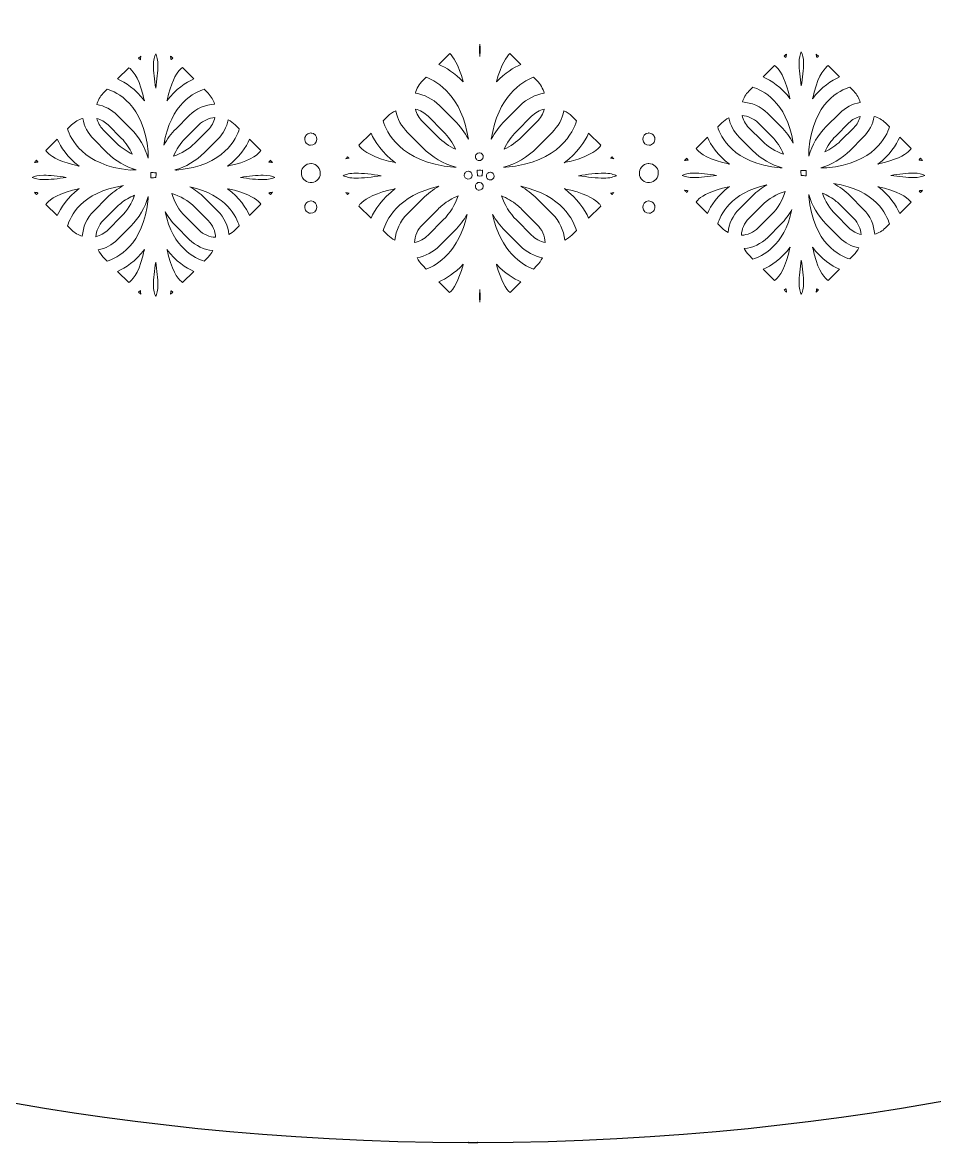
# Model space of a CAD drawing. Header units: millimetres. Extents: x 24 to 984, y -529 to -8.
# Drawn here: x 199.1 to 280.1, y -490.5 to -391.1 of the extents above; entities that cross this region are included whole.
import ezdxf

# ---------------------------------------------------------------- set-up
doc = ezdxf.new("R2010")
doc.units = ezdxf.units.MM
doc.header["$MEASUREMENT"] = 0
doc.layers.add('基本型', color=7, linetype='Continuous', lineweight=0)
doc.layers.add('腰帶', color=7, linetype='Continuous', lineweight=0)

# ---------------------------------------------------------------- blocks, each defined once
blk = doc.blocks.new('Block_1')
at = {"layer": '基本型', "color": 211, "lineweight": 30, "true_color": 0xfc41ff}
for points in [[(239.121, -489.739)], [(239.121, -489.74)]]:
    blk.add_lwpolyline(points, dxfattribs=at)
blk.add_open_spline([(106.33, -254.454), (106.33, -254.454), (114.217, -339.318), (114.217, -339.318), (114.217, -339.318), (153.339, -345.52), (153.339, -345.52), (153.339, -345.52), (146.367, -429.8), (131.679, -462.766), (131.679, -462.766), (171.075, -490.281), (238.708, -490.505), (238.708, -490.505), (238.705, -490.51), (238.705, -490.51), (238.845, -490.51), (238.982, -490.508), (239.121, -490.508), (239.26, -490.508), (239.397, -490.51), (239.536, -490.51), (239.536, -490.51), (239.533, -490.505), (239.533, -490.505), (307.166, -490.281), (346.563, -462.766), (346.563, -462.766), (331.875, -429.8), (324.55, -345.52), (324.55, -345.52), (324.55, -345.52), (364.025, -339.318), (364.025, -339.318), (364.025, -339.318), (369.794, -254.454), (369.794, -254.454)], degree=3, knots=[0, 0, 0, 0, 1, 1, 1, 2, 2, 2, 3, 3, 3, 4, 4, 4, 5, 5, 5, 6, 6, 6, 7, 7, 7, 8, 8, 8, 9, 9, 9, 10, 10, 10, 11, 11, 11, 12, 12, 12, 12], dxfattribs=at)
blk = doc.blocks.new('Block_0')
at = {"layer": '基本型', "color": 211, "lineweight": 30, "true_color": 0xfc41ff}
blk.add_lwpolyline([(239.373, -418.96)], dxfattribs=at)
at = {"layer": '基本型', "color": 211, "lineweight": 20, "true_color": 0xfc41ff}
for points in [[(239.451, -402.738), (239.514, -402.682), (239.595, -402.652), (239.679, -402.652), (239.687, -402.652), (239.694, -402.652), (239.702, -402.653), (239.893, -402.665), (240.038, -402.83), (240.026, -403.022), (240.013, -403.212), (239.853, -403.357), (239.657, -403.345), (239.564, -403.339), (239.48, -403.298), (239.419, -403.228), (239.357, -403.158), (239.327, -403.069), (239.333, -402.976), (239.339, -402.884), (239.381, -402.799), (239.451, -402.738)], [(238.462, -404.375), (238.525, -404.319), (238.606, -404.289), (238.69, -404.289), (238.698, -404.289), (238.705, -404.289), (238.713, -404.289), (238.904, -404.302), (239.049, -404.467), (239.037, -404.658), (239.024, -404.849), (238.864, -404.993), (238.668, -404.982), (238.575, -404.976), (238.491, -404.934), (238.43, -404.865), (238.369, -404.795), (238.338, -404.706), (238.344, -404.613), (238.35, -404.521), (238.392, -404.436), (238.462, -404.375)], [(240.422, -404.451), (240.485, -404.395), (240.566, -404.365), (240.65, -404.365), (240.658, -404.365), (240.665, -404.365), (240.673, -404.366), (240.864, -404.378), (241.009, -404.544), (240.997, -404.735), (240.984, -404.926), (240.824, -405.07), (240.628, -405.059), (240.535, -405.052), (240.451, -405.011), (240.39, -404.941), (240.329, -404.871), (240.298, -404.782), (240.304, -404.69), (240.31, -404.597), (240.352, -404.513), (240.422, -404.451)], [(239.451, -405.364), (239.514, -405.308), (239.595, -405.277), (239.679, -405.277), (239.687, -405.277), (239.694, -405.278), (239.702, -405.278), (239.893, -405.291), (240.038, -405.456), (240.026, -405.647), (240.013, -405.838), (239.853, -405.982), (239.657, -405.971), (239.564, -405.965), (239.48, -405.923), (239.419, -405.853), (239.357, -405.784), (239.327, -405.695), (239.333, -405.602), (239.339, -405.509), (239.381, -405.425), (239.451, -405.364)]]:
    blk.add_open_spline(points, degree=3, knots=[0, 0, 0, 0, 1, 1, 1, 2, 2, 2, 3, 3, 3, 4, 4, 4, 5, 5, 5, 6, 6, 6, 7, 7, 7, 7], dxfattribs=at)
at = {"layer": '基本型'}
blk.add_blockref('Block_1', (0, 0), dxfattribs=at)

msp = doc.modelspace()

# ---------------------------------------------------------------- linework, layer by layer
at = {"layer": '腰帶', "color": 84, "lineweight": 20, "true_color": 0x2caa00}
for points, knots in [([(239.756, -393.456), (239.756, -393.643), (239.745, -393.871), (239.726, -394.117), (239.707, -393.871), (239.696, -393.643), (239.696, -393.456), (239.696, -393.293), (239.708, -393.147), (239.726, -393.01), (239.743, -393.147), (239.756, -393.293), (239.756, -393.456)], [0, 0, 0, 0, 1, 1, 1, 2, 2, 2, 3, 3, 3, 4, 4, 4, 4]), ([(268.265, -393.68), (268.361, -393.875), (268.464, -394.238), (268.464, -394.72), (268.464, -395.217), (268.38, -396.022), (268.265, -396.721), (268.151, -396.022), (268.067, -395.217), (268.067, -394.72), (268.067, -394.238), (268.17, -393.875), (268.265, -393.68)], [0, 0, 0, 0, 1, 1, 1, 2, 2, 2, 3, 3, 3, 4, 4, 4, 4]), ([(209.635, -394.076), (209.616, -394.176), (209.599, -394.279), (209.587, -394.387), (209.579, -394.38), (209.573, -394.372), (209.566, -394.365), (209.518, -394.32), (209.472, -394.285), (209.426, -394.247), (209.494, -394.187), (209.562, -394.127), (209.635, -394.076)], [0, 0, 0, 0, 1, 1, 1, 2, 2, 2, 3, 3, 3, 4, 4, 4, 4]), ([(210.95, -396.904), (210.836, -396.204), (210.751, -395.4), (210.751, -394.902), (210.751, -394.42), (210.855, -394.057), (210.95, -393.862), (211.046, -394.057), (211.149, -394.42), (211.149, -394.902), (211.149, -395.4), (211.064, -396.204), (210.95, -396.904)], [0, 0, 0, 0, 1, 1, 1, 2, 2, 2, 3, 3, 3, 4, 4, 4, 4]), ([(212.474, -394.248), (212.428, -394.285), (212.382, -394.321), (212.335, -394.365), (212.327, -394.372), (212.321, -394.38), (212.314, -394.387), (212.302, -394.279), (212.285, -394.176), (212.265, -394.076), (212.338, -394.127), (212.407, -394.187), (212.474, -394.248)], [0, 0, 0, 0, 1, 1, 1, 2, 2, 2, 3, 3, 3, 4, 4, 4, 4]), ([(238.241, -396.332), (238.243, -396.343), (238.247, -396.353), (238.249, -396.364), (237.503, -395.567), (236.712, -395.085), (236.089, -394.806), (236.089, -394.806), (237.054, -393.842), (237.054, -393.842), (237.348, -394.124), (237.835, -394.796), (238.241, -396.332)], [0, 0, 0, 0, 1, 1, 1, 2, 2, 2, 3, 3, 3, 4, 4, 4, 4]), ([(243.362, -394.806), (242.739, -395.085), (241.949, -395.567), (241.203, -396.364), (241.205, -396.353), (241.208, -396.343), (241.21, -396.332), (241.616, -394.796), (242.103, -394.124), (242.398, -393.842), (242.398, -393.842), (243.362, -394.806), (243.362, -394.806)], [0, 0, 0, 0, 1, 1, 1, 2, 2, 2, 3, 3, 3, 4, 4, 4, 4]), ([(266.951, -393.893), (266.931, -393.994), (266.914, -394.097), (266.902, -394.205), (266.895, -394.198), (266.888, -394.189), (266.881, -394.183), (266.834, -394.138), (266.788, -394.103), (266.741, -394.065), (266.809, -394.004), (266.877, -393.945), (266.951, -393.893)], [0, 0, 0, 0, 1, 1, 1, 2, 2, 2, 3, 3, 3, 4, 4, 4, 4]), ([(269.79, -394.065), (269.743, -394.102), (269.697, -394.138), (269.65, -394.183), (269.643, -394.189), (269.636, -394.198), (269.629, -394.205), (269.617, -394.097), (269.6, -393.994), (269.58, -393.893), (269.654, -393.945), (269.722, -394.004), (269.79, -394.065)], [0, 0, 0, 0, 1, 1, 1, 2, 2, 2, 3, 3, 3, 4, 4, 4, 4]), ([(208.559, -395.097), (208.833, -395.276), (209.376, -395.823), (209.807, -397.443), (209.846, -397.638), (209.892, -397.829), (209.944, -398.01), (209.947, -398.024), (209.95, -398.036), (209.953, -398.05), (209.169, -396.985), (208.248, -396.405), (207.56, -396.097), (207.56, -396.097), (208.559, -395.097), (208.559, -395.097)], [0, 0, 0, 0, 1, 1, 1, 2, 2, 2, 3, 3, 3, 4, 4, 4, 5, 5, 5, 5]), ([(211.961, -397.995), (212.011, -397.82), (212.054, -397.635), (212.092, -397.447), (212.456, -396.072), (212.892, -395.479), (213.152, -395.234), (213.218, -395.172), (213.281, -395.127), (213.335, -395.091), (213.335, -395.091), (214.341, -396.097), (214.341, -396.097), (213.653, -396.405), (212.733, -396.984), (211.95, -398.048), (211.953, -398.03), (211.957, -398.012), (211.961, -397.995)], [0, 0, 0, 0, 1, 1, 1, 2, 2, 2, 3, 3, 3, 4, 4, 4, 5, 5, 5, 6, 6, 6, 6]), ([(265.881, -394.908), (265.935, -394.944), (265.998, -394.99), (266.063, -395.052), (266.323, -395.296), (266.76, -395.89), (267.123, -397.265), (267.161, -397.453), (267.205, -397.637), (267.255, -397.813), (267.258, -397.83), (267.262, -397.848), (267.266, -397.865), (266.482, -396.801), (265.562, -396.222), (264.875, -395.914), (264.875, -395.914), (265.881, -394.908), (265.881, -394.908)], [0, 0, 0, 0, 1, 1, 1, 2, 2, 2, 3, 3, 3, 4, 4, 4, 5, 5, 5, 6, 6, 6, 6]), ([(269.272, -397.827), (269.324, -397.646), (269.369, -397.455), (269.408, -397.26), (269.84, -395.641), (270.383, -395.093), (270.656, -394.915), (270.656, -394.915), (271.656, -395.914), (271.656, -395.914), (270.968, -396.223), (270.047, -396.802), (269.263, -397.868), (269.266, -397.854), (269.269, -397.841), (269.272, -397.827)], [0, 0, 0, 0, 1, 1, 1, 2, 2, 2, 3, 3, 3, 4, 4, 4, 5, 5, 5, 5]), ([(237.49, -399.794), (237.49, -399.794), (236.157, -398.461), (236.157, -398.461), (235.551, -397.855), (234.795, -397.493), (234.007, -397.366), (234.123, -396.956), (234.33, -396.565), (234.653, -396.243), (234.653, -396.243), (234.954, -395.941), (234.954, -395.941), (236.002, -396.343), (238.125, -397.617), (238.706, -401.436), (238.388, -400.838), (237.981, -400.285), (237.49, -399.794)], [0, 0, 0, 0, 1, 1, 1, 2, 2, 2, 3, 3, 3, 4, 4, 4, 5, 5, 5, 6, 6, 6, 6]), ([(244.497, -395.941), (244.497, -395.941), (244.799, -396.243), (244.799, -396.243), (245.121, -396.565), (245.329, -396.956), (245.445, -397.366), (244.657, -397.493), (243.9, -397.855), (243.294, -398.461), (243.294, -398.461), (241.962, -399.794), (241.962, -399.794), (241.47, -400.285), (241.063, -400.838), (240.746, -401.436), (241.326, -397.617), (243.45, -396.343), (244.497, -395.941)], [0, 0, 0, 0, 1, 1, 1, 2, 2, 2, 3, 3, 3, 4, 4, 4, 5, 5, 5, 6, 6, 6, 6]), ([(210.283, -403.123), (210.001, -402.144), (209.479, -401.248), (208.742, -400.511), (208.742, -400.511), (207.562, -399.331), (207.562, -399.331), (207.04, -398.809), (206.391, -398.49), (205.714, -398.369), (205.816, -398.003), (206.001, -397.656), (206.288, -397.368), (206.288, -397.368), (206.646, -397.011), (206.646, -397.011), (207.471, -397.251), (209.892, -398.316), (210.295, -402.565), (210.29, -402.749), (210.286, -402.934), (210.283, -403.123)], [0, 0, 0, 0, 1, 1, 1, 2, 2, 2, 3, 3, 3, 4, 4, 4, 5, 5, 5, 6, 6, 6, 7, 7, 7, 7]), ([(215.256, -397.012), (215.256, -397.012), (215.612, -397.368), (215.612, -397.368), (215.887, -397.644), (216.067, -397.975), (216.173, -398.324), (215.358, -398.376), (214.558, -398.71), (213.936, -399.331), (213.936, -399.331), (212.757, -400.511), (212.757, -400.511), (212.322, -400.946), (211.962, -401.435), (211.681, -401.965), (212.247, -398.239), (214.477, -397.246), (215.256, -397.012)], [0, 0, 0, 0, 1, 1, 1, 2, 2, 2, 3, 3, 3, 4, 4, 4, 5, 5, 5, 6, 6, 6, 6]), ([(266.459, -400.328), (266.459, -400.328), (265.279, -399.149), (265.279, -399.149), (264.658, -398.527), (263.858, -398.194), (263.043, -398.141), (263.148, -397.792), (263.328, -397.461), (263.603, -397.186), (263.603, -397.186), (263.96, -396.83), (263.96, -396.83), (264.739, -397.064), (266.968, -398.056), (267.535, -401.782), (267.254, -401.253), (266.893, -400.763), (266.459, -400.328)], [0, 0, 0, 0, 1, 1, 1, 2, 2, 2, 3, 3, 3, 4, 4, 4, 5, 5, 5, 6, 6, 6, 6]), ([(272.57, -396.828), (272.57, -396.828), (272.927, -397.186), (272.927, -397.186), (273.215, -397.473), (273.399, -397.821), (273.501, -398.187), (272.824, -398.307), (272.176, -398.627), (271.653, -399.149), (271.653, -399.149), (270.474, -400.328), (270.474, -400.328), (269.737, -401.066), (269.215, -401.962), (268.932, -402.941), (268.93, -402.752), (268.926, -402.566), (268.921, -402.383), (269.323, -398.133), (271.744, -397.068), (272.57, -396.828)], [0, 0, 0, 0, 1, 1, 1, 2, 2, 2, 3, 3, 3, 4, 4, 4, 5, 5, 5, 6, 6, 6, 7, 7, 7, 7]), ([(203.482, -400.175), (203.769, -399.888), (204.117, -399.703), (204.483, -399.601), (204.603, -400.278), (204.923, -400.927), (205.445, -401.449), (205.445, -401.449), (206.624, -402.628), (206.624, -402.628), (207.374, -403.378), (208.272, -403.892), (209.225, -404.17), (209.042, -404.173), (208.862, -404.177), (208.684, -404.181), (204.457, -403.778), (203.372, -401.351), (203.125, -400.531), (203.125, -400.531), (203.482, -400.175), (203.482, -400.175)], [0, 0, 0, 0, 1, 1, 1, 2, 2, 2, 3, 3, 3, 4, 4, 4, 5, 5, 5, 6, 6, 6, 7, 7, 7, 7]), ([(205.713, -399.599), (206.081, -399.701), (206.43, -399.886), (206.719, -400.175), (206.719, -400.175), (207.898, -401.354), (207.898, -401.354), (208.311, -401.768), (208.637, -402.246), (208.876, -402.763), (208.366, -402.527), (207.887, -402.204), (207.468, -401.785), (207.468, -401.785), (206.288, -400.605), (206.288, -400.605), (206, -400.317), (205.815, -399.967), (205.713, -399.599)], [0, 0, 0, 0, 1, 1, 1, 2, 2, 2, 3, 3, 3, 4, 4, 4, 5, 5, 5, 6, 6, 6, 6]), ([(215.612, -400.605), (215.612, -400.605), (214.432, -401.785), (214.432, -401.785), (213.88, -402.337), (213.226, -402.726), (212.531, -402.96), (212.774, -402.366), (213.134, -401.82), (213.6, -401.354), (213.6, -401.354), (214.78, -400.175), (214.78, -400.175), (215.178, -399.777), (215.688, -399.567), (216.21, -399.524), (216.115, -399.92), (215.92, -400.297), (215.612, -400.605)], [0, 0, 0, 0, 1, 1, 1, 2, 2, 2, 3, 3, 3, 4, 4, 4, 5, 5, 5, 6, 6, 6, 6]), ([(237.613, -403.936), (237.61, -403.936), (237.608, -403.936), (237.606, -403.936), (237.54, -403.937), (237.473, -403.938), (237.408, -403.94), (232.616, -403.482), (231.414, -400.75), (231.143, -399.818), (231.143, -399.818), (231.547, -399.414), (231.547, -399.414), (231.758, -399.203), (232.001, -399.046), (232.257, -398.923), (232.413, -399.631), (232.762, -400.304), (233.311, -400.853), (233.311, -400.853), (234.644, -402.186), (234.644, -402.186), (235.499, -403.041), (236.525, -403.623), (237.613, -403.936)], [0, 0, 0, 0, 1, 1, 1, 2, 2, 2, 3, 3, 3, 4, 4, 4, 5, 5, 5, 6, 6, 6, 7, 7, 7, 8, 8, 8, 8]), ([(235.139, -399.414), (235.139, -399.414), (236.472, -400.747), (236.472, -400.747), (236.939, -401.214), (237.306, -401.754), (237.577, -402.338), (237.001, -402.072), (236.459, -401.707), (235.985, -401.233), (235.985, -401.233), (234.653, -399.9), (234.653, -399.9), (234.327, -399.574), (234.118, -399.179), (234.003, -398.764), (234.418, -398.879), (234.813, -399.088), (235.139, -399.414)], [0, 0, 0, 0, 1, 1, 1, 2, 2, 2, 3, 3, 3, 4, 4, 4, 5, 5, 5, 6, 6, 6, 6]), ([(242.044, -403.94), (241.979, -403.938), (241.912, -403.937), (241.846, -403.936), (241.844, -403.936), (241.841, -403.936), (241.839, -403.936), (242.927, -403.623), (243.952, -403.041), (244.808, -402.186), (244.808, -402.186), (246.141, -400.853), (246.141, -400.853), (246.69, -400.304), (247.039, -399.631), (247.195, -398.923), (247.45, -399.046), (247.693, -399.203), (247.905, -399.414), (247.905, -399.414), (248.309, -399.818), (248.309, -399.818), (248.038, -400.75), (246.836, -403.482), (242.044, -403.94)], [0, 0, 0, 0, 1, 1, 1, 2, 2, 2, 3, 3, 3, 4, 4, 4, 5, 5, 5, 6, 6, 6, 7, 7, 7, 8, 8, 8, 8]), ([(244.799, -399.9), (244.799, -399.9), (243.466, -401.233), (243.466, -401.233), (242.992, -401.707), (242.451, -402.072), (241.875, -402.338), (242.145, -401.754), (242.513, -401.214), (242.98, -400.747), (242.98, -400.747), (244.313, -399.414), (244.313, -399.414), (244.638, -399.088), (245.033, -398.879), (245.449, -398.764), (245.334, -399.179), (245.125, -399.574), (244.799, -399.9)], [0, 0, 0, 0, 1, 1, 1, 2, 2, 2, 3, 3, 3, 4, 4, 4, 5, 5, 5, 6, 6, 6, 6]), ([(261.199, -399.992), (261.386, -399.805), (261.601, -399.667), (261.827, -399.558), (261.965, -400.184), (262.274, -400.78), (262.76, -401.266), (262.76, -401.266), (263.94, -402.446), (263.94, -402.446), (264.697, -403.203), (265.605, -403.717), (266.567, -403.994), (266.509, -403.995), (266.453, -403.997), (266.396, -403.999), (262.146, -403.596), (261.081, -401.176), (260.841, -400.35), (260.841, -400.35), (261.199, -399.992), (261.199, -399.992)], [0, 0, 0, 0, 1, 1, 1, 2, 2, 2, 3, 3, 3, 4, 4, 4, 5, 5, 5, 6, 6, 6, 7, 7, 7, 7]), ([(263.006, -399.341), (263.527, -399.384), (264.038, -399.594), (264.436, -399.992), (264.436, -399.992), (265.615, -401.172), (265.615, -401.172), (266.081, -401.638), (266.441, -402.183), (266.685, -402.778), (265.99, -402.543), (265.336, -402.155), (264.783, -401.602), (264.783, -401.602), (263.603, -400.423), (263.603, -400.423), (263.295, -400.114), (263.101, -399.737), (263.006, -399.341)], [0, 0, 0, 0, 1, 1, 1, 2, 2, 2, 3, 3, 3, 4, 4, 4, 5, 5, 5, 6, 6, 6, 6]), ([(274.733, -399.418), (275.099, -399.521), (275.446, -399.705), (275.734, -399.992), (275.734, -399.992), (276.09, -400.348), (276.09, -400.348), (275.844, -401.168), (274.759, -403.595), (270.531, -403.999), (270.353, -403.994), (270.174, -403.99), (269.991, -403.988), (270.943, -403.709), (271.841, -403.196), (272.591, -402.446), (272.591, -402.446), (273.771, -401.266), (273.771, -401.266), (274.293, -400.744), (274.612, -400.096), (274.733, -399.418)], [0, 0, 0, 0, 1, 1, 1, 2, 2, 2, 3, 3, 3, 4, 4, 4, 5, 5, 5, 6, 6, 6, 7, 7, 7, 7]), ([(272.927, -400.423), (272.927, -400.423), (271.748, -401.602), (271.748, -401.602), (271.328, -402.022), (270.849, -402.344), (270.34, -402.58), (270.579, -402.063), (270.904, -401.585), (271.318, -401.172), (271.318, -401.172), (272.497, -399.992), (272.497, -399.992), (272.785, -399.704), (273.135, -399.519), (273.503, -399.417), (273.401, -399.785), (273.216, -400.134), (272.927, -400.423)], [0, 0, 0, 0, 1, 1, 1, 2, 2, 2, 3, 3, 3, 4, 4, 4, 5, 5, 5, 6, 6, 6, 6]), ([(217.388, -399.74), (217.615, -399.849), (217.83, -399.988), (218.017, -400.175), (218.017, -400.175), (218.374, -400.533), (218.374, -400.533), (218.134, -401.358), (217.069, -403.779), (212.82, -404.181), (212.762, -404.18), (212.706, -404.178), (212.648, -404.177), (213.611, -403.9), (214.519, -403.385), (215.276, -402.628), (215.276, -402.628), (216.456, -401.449), (216.456, -401.449), (216.942, -400.963), (217.251, -400.367), (217.388, -399.74)], [0, 0, 0, 0, 1, 1, 1, 2, 2, 2, 3, 3, 3, 4, 4, 4, 5, 5, 5, 6, 6, 6, 7, 7, 7, 7]), ([(202.21, -401.446), (202.518, -402.134), (203.097, -403.054), (204.161, -403.837), (204.143, -403.834), (204.126, -403.83), (204.108, -403.826), (203.933, -403.776), (203.749, -403.733), (203.56, -403.695), (202.185, -403.332), (201.592, -402.895), (201.347, -402.635), (201.286, -402.569), (201.24, -402.506), (201.204, -402.452), (201.204, -402.452), (202.21, -401.446), (202.21, -401.446)], [0, 0, 0, 0, 1, 1, 1, 2, 2, 2, 3, 3, 3, 4, 4, 4, 5, 5, 5, 6, 6, 6, 6]), ([(219.288, -401.446), (219.288, -401.446), (220.288, -402.446), (220.288, -402.446), (220.11, -402.719), (219.562, -403.263), (217.942, -403.694), (217.747, -403.733), (217.556, -403.778), (217.375, -403.83), (217.361, -403.833), (217.349, -403.836), (217.335, -403.839), (218.4, -403.055), (218.98, -402.134), (219.288, -401.446)], [0, 0, 0, 0, 1, 1, 1, 2, 2, 2, 3, 3, 3, 4, 4, 4, 5, 5, 5, 5]), ([(224.365, -401.029), (224.465, -400.941), (224.59, -400.893), (224.722, -400.893), (224.734, -400.893), (224.746, -400.894), (224.758, -400.895), (225.057, -400.914), (225.284, -401.173), (225.265, -401.472), (225.245, -401.77), (224.994, -401.996), (224.688, -401.978), (224.543, -401.969), (224.411, -401.904), (224.315, -401.794), (224.22, -401.685), (224.172, -401.546), (224.181, -401.401), (224.191, -401.256), (224.256, -401.124), (224.365, -401.029)], [0, 0, 0, 0, 1, 1, 1, 2, 2, 2, 3, 3, 3, 4, 4, 4, 5, 5, 5, 6, 6, 6, 7, 7, 7, 7]), ([(231.631, -403.39), (229.801, -402.903), (229.182, -402.289), (228.98, -401.98), (228.98, -401.98), (230.066, -400.895), (230.066, -400.895), (230.416, -401.661), (231.061, -402.668), (232.225, -403.533), (232.034, -403.48), (231.835, -403.431), (231.631, -403.39)], [0, 0, 0, 0, 1, 1, 1, 2, 2, 2, 3, 3, 3, 4, 4, 4, 4]), ([(250.471, -401.98), (250.269, -402.289), (249.651, -402.903), (247.821, -403.39), (247.616, -403.431), (247.418, -403.48), (247.226, -403.533), (248.391, -402.668), (249.035, -401.661), (249.386, -400.895), (249.386, -400.895), (250.471, -401.98), (250.471, -401.98)], [0, 0, 0, 0, 1, 1, 1, 2, 2, 2, 3, 3, 3, 4, 4, 4, 4]), ([(254.693, -400.895), (254.705, -400.894), (254.717, -400.893), (254.73, -400.893), (254.861, -400.893), (254.987, -400.941), (255.086, -401.029), (255.196, -401.124), (255.261, -401.256), (255.27, -401.401), (255.279, -401.546), (255.232, -401.685), (255.136, -401.794), (255.041, -401.904), (254.909, -401.969), (254.764, -401.978), (254.457, -401.996), (254.206, -401.77), (254.187, -401.472), (254.167, -401.173), (254.394, -400.914), (254.693, -400.895)], [0, 0, 0, 0, 1, 1, 1, 2, 2, 2, 3, 3, 3, 4, 4, 4, 5, 5, 5, 6, 6, 6, 7, 7, 7, 7]), ([(259.927, -401.264), (260.235, -401.952), (260.815, -402.873), (261.881, -403.657), (261.867, -403.654), (261.854, -403.651), (261.84, -403.648), (261.659, -403.596), (261.468, -403.551), (261.273, -403.512), (259.653, -403.08), (259.106, -402.536), (258.927, -402.263), (258.927, -402.263), (259.927, -401.264), (259.927, -401.264)], [0, 0, 0, 0, 1, 1, 1, 2, 2, 2, 3, 3, 3, 4, 4, 4, 5, 5, 5, 5]), ([(277.006, -401.264), (277.006, -401.264), (278.012, -402.27), (278.012, -402.27), (277.976, -402.324), (277.93, -402.387), (277.868, -402.452), (277.624, -402.712), (277.03, -403.149), (275.655, -403.513), (275.467, -403.55), (275.283, -403.594), (275.107, -403.644), (275.09, -403.647), (275.072, -403.651), (275.054, -403.655), (276.118, -402.871), (276.697, -401.951), (277.006, -401.264)], [0, 0, 0, 0, 1, 1, 1, 2, 2, 2, 3, 3, 3, 4, 4, 4, 5, 5, 5, 6, 6, 6, 6]), ([(239.451, -402.738), (239.514, -402.682), (239.595, -402.652), (239.679, -402.652), (239.687, -402.652), (239.694, -402.652), (239.702, -402.653), (239.893, -402.665), (240.038, -402.83), (240.026, -403.022), (240.013, -403.212), (239.853, -403.357), (239.657, -403.345), (239.564, -403.339), (239.48, -403.298), (239.419, -403.228), (239.357, -403.158), (239.327, -403.069), (239.333, -402.976), (239.339, -402.884), (239.381, -402.799), (239.451, -402.738)], [0, 0, 0, 0, 1, 1, 1, 2, 2, 2, 3, 3, 3, 4, 4, 4, 5, 5, 5, 6, 6, 6, 7, 7, 7, 7]), ([(200.361, -403.313), (200.398, -403.359), (200.434, -403.405), (200.478, -403.452), (200.485, -403.46), (200.494, -403.466), (200.501, -403.473), (200.393, -403.485), (200.29, -403.502), (200.19, -403.522), (200.241, -403.449), (200.3, -403.38), (200.361, -403.313)], [0, 0, 0, 0, 1, 1, 1, 2, 2, 2, 3, 3, 3, 4, 4, 4, 4]), ([(221.02, -403.452), (221.065, -403.405), (221.1, -403.359), (221.138, -403.313), (221.198, -403.38), (221.257, -403.449), (221.308, -403.522), (221.208, -403.502), (221.105, -403.485), (220.998, -403.473), (221.005, -403.466), (221.013, -403.46), (221.02, -403.452)], [0, 0, 0, 0, 1, 1, 1, 2, 2, 2, 3, 3, 3, 4, 4, 4, 4]), ([(225.28, -405.089), (225.111, -405.238), (224.892, -405.313), (224.668, -405.297), (224.204, -405.267), (223.85, -404.864), (223.88, -404.399), (223.909, -403.953), (224.282, -403.61), (224.723, -403.61), (224.741, -403.61), (224.76, -403.61), (224.778, -403.611), (225.003, -403.626), (225.209, -403.727), (225.358, -403.897), (225.507, -404.066), (225.581, -404.284), (225.566, -404.509), (225.551, -404.734), (225.45, -404.94), (225.28, -405.089)], [0, 0, 0, 0, 1, 1, 1, 2, 2, 2, 3, 3, 3, 4, 4, 4, 5, 5, 5, 6, 6, 6, 7, 7, 7, 7]), ([(228.088, -403.117), (228.096, -403.125), (228.105, -403.133), (228.113, -403.141), (228.018, -403.152), (227.927, -403.168), (227.837, -403.184), (227.883, -403.12), (227.935, -403.059), (227.988, -402.999), (228.02, -403.038), (228.05, -403.077), (228.088, -403.117)], [0, 0, 0, 0, 1, 1, 1, 2, 2, 2, 3, 3, 3, 4, 4, 4, 4]), ([(251.614, -403.184), (251.524, -403.168), (251.434, -403.152), (251.338, -403.141), (251.346, -403.133), (251.356, -403.125), (251.363, -403.117), (251.401, -403.077), (251.432, -403.038), (251.463, -402.999), (251.516, -403.059), (251.568, -403.12), (251.614, -403.184)], [0, 0, 0, 0, 1, 1, 1, 2, 2, 2, 3, 3, 3, 4, 4, 4, 4]), ([(254.783, -405.297), (254.56, -405.313), (254.341, -405.238), (254.171, -405.089), (254.002, -404.94), (253.9, -404.734), (253.886, -404.509), (253.871, -404.284), (253.945, -404.066), (254.094, -403.897), (254.242, -403.727), (254.448, -403.626), (254.673, -403.611), (254.692, -403.61), (254.71, -403.61), (254.729, -403.61), (255.17, -403.61), (255.542, -403.953), (255.571, -404.399), (255.601, -404.864), (255.248, -405.267), (254.783, -405.297)], [0, 0, 0, 0, 1, 1, 1, 2, 2, 2, 3, 3, 3, 4, 4, 4, 5, 5, 5, 6, 6, 6, 7, 7, 7, 7]), ([(258.078, -403.13), (258.115, -403.177), (258.151, -403.222), (258.195, -403.27), (258.202, -403.277), (258.211, -403.284), (258.218, -403.291), (258.11, -403.303), (258.007, -403.32), (257.907, -403.339), (257.958, -403.267), (258.017, -403.198), (258.078, -403.13)], [0, 0, 0, 0, 1, 1, 1, 2, 2, 2, 3, 3, 3, 4, 4, 4, 4]), ([(278.737, -403.27), (278.782, -403.222), (278.817, -403.177), (278.855, -403.13), (278.915, -403.198), (278.974, -403.267), (279.025, -403.339), (278.925, -403.32), (278.823, -403.303), (278.715, -403.291), (278.722, -403.284), (278.73, -403.277), (278.737, -403.27)], [0, 0, 0, 0, 1, 1, 1, 2, 2, 2, 3, 3, 3, 4, 4, 4, 4]), ([(199.976, -404.837), (200.171, -404.741), (200.534, -404.638), (201.015, -404.638), (201.513, -404.638), (202.318, -404.723), (203.017, -404.837), (202.318, -404.951), (201.513, -405.036), (201.015, -405.036), (200.534, -405.036), (200.171, -404.932), (199.976, -404.837)], [0, 0, 0, 0, 1, 1, 1, 2, 2, 2, 3, 3, 3, 4, 4, 4, 4]), ([(210.506, -404.396), (210.653, -404.407), (210.802, -404.417), (210.95, -404.417), (210.964, -404.417), (210.978, -404.415), (210.992, -404.415), (210.983, -404.555), (210.972, -404.695), (210.972, -404.837), (210.972, -404.843), (210.972, -404.849), (210.972, -404.856), (210.823, -404.855), (210.674, -404.864), (210.525, -404.875), (210.525, -404.862), (210.527, -404.85), (210.527, -404.837), (210.527, -404.689), (210.516, -404.543), (210.506, -404.396)], [0, 0, 0, 0, 1, 1, 1, 2, 2, 2, 3, 3, 3, 4, 4, 4, 5, 5, 5, 6, 6, 6, 7, 7, 7, 7]), ([(220.483, -405.036), (219.985, -405.036), (219.181, -404.951), (218.481, -404.837), (219.181, -404.723), (219.985, -404.638), (220.483, -404.638), (220.965, -404.638), (221.328, -404.741), (221.523, -404.837), (221.328, -404.932), (220.965, -405.036), (220.483, -405.036)], [0, 0, 0, 0, 1, 1, 1, 2, 2, 2, 3, 3, 3, 4, 4, 4, 4]), ([(227.585, -404.682), (227.803, -404.575), (228.208, -404.461), (228.743, -404.458), (229.308, -404.463), (230.187, -404.556), (230.957, -404.682), (230.187, -404.807), (229.307, -404.901), (228.742, -404.905), (228.208, -404.903), (227.803, -404.788), (227.585, -404.682)], [0, 0, 0, 0, 1, 1, 1, 2, 2, 2, 3, 3, 3, 4, 4, 4, 4]), ([(238.462, -404.375), (238.525, -404.319), (238.606, -404.289), (238.69, -404.289), (238.698, -404.289), (238.705, -404.289), (238.713, -404.289), (238.904, -404.302), (239.049, -404.467), (239.037, -404.658), (239.024, -404.849), (238.864, -404.993), (238.668, -404.982), (238.575, -404.976), (238.491, -404.934), (238.43, -404.865), (238.369, -404.795), (238.338, -404.706), (238.344, -404.613), (238.35, -404.521), (238.392, -404.436), (238.462, -404.375)], [0, 0, 0, 0, 1, 1, 1, 2, 2, 2, 3, 3, 3, 4, 4, 4, 5, 5, 5, 6, 6, 6, 7, 7, 7, 7]), ([(239.92, -404.208), (239.936, -404.208), (239.952, -404.206), (239.967, -404.206), (239.957, -404.364), (239.944, -404.521), (239.944, -404.682), (239.944, -404.689), (239.945, -404.696), (239.945, -404.703), (239.872, -404.702), (239.799, -404.709), (239.725, -404.712), (239.652, -404.709), (239.579, -404.702), (239.506, -404.703), (239.506, -404.696), (239.507, -404.689), (239.507, -404.682), (239.507, -404.521), (239.495, -404.364), (239.484, -404.206), (239.5, -404.206), (239.516, -404.208), (239.532, -404.208), (239.597, -404.208), (239.661, -404.201), (239.726, -404.199), (239.791, -404.201), (239.855, -404.208), (239.92, -404.208)], [0, 0, 0, 0, 1, 1, 1, 2, 2, 2, 3, 3, 3, 4, 4, 4, 5, 5, 5, 6, 6, 6, 7, 7, 7, 8, 8, 8, 9, 9, 9, 10, 10, 10, 10]), ([(240.422, -404.451), (240.485, -404.395), (240.566, -404.365), (240.65, -404.365), (240.658, -404.365), (240.665, -404.365), (240.673, -404.366), (240.864, -404.378), (241.009, -404.544), (240.997, -404.735), (240.984, -404.926), (240.824, -405.07), (240.628, -405.059), (240.535, -405.052), (240.451, -405.011), (240.39, -404.941), (240.329, -404.871), (240.298, -404.782), (240.304, -404.69), (240.31, -404.597), (240.352, -404.513), (240.422, -404.451)], [0, 0, 0, 0, 1, 1, 1, 2, 2, 2, 3, 3, 3, 4, 4, 4, 5, 5, 5, 6, 6, 6, 7, 7, 7, 7]), ([(251.866, -404.682), (251.648, -404.788), (251.244, -404.903), (250.709, -404.905), (250.143, -404.901), (249.264, -404.807), (248.495, -404.682), (249.264, -404.556), (250.144, -404.463), (250.709, -404.458), (251.244, -404.461), (251.648, -404.575), (251.866, -404.682)], [0, 0, 0, 0, 1, 1, 1, 2, 2, 2, 3, 3, 3, 4, 4, 4, 4]), ([(257.693, -404.654), (257.888, -404.559), (258.251, -404.456), (258.733, -404.456), (259.23, -404.456), (260.035, -404.54), (260.734, -404.654), (260.035, -404.769), (259.23, -404.853), (258.733, -404.853), (258.251, -404.853), (257.888, -404.75), (257.693, -404.654)], [0, 0, 0, 0, 1, 1, 1, 2, 2, 2, 3, 3, 3, 4, 4, 4, 4]), ([(268.691, -404.692), (268.541, -404.682), (268.392, -404.672), (268.243, -404.673), (268.243, -404.667), (268.244, -404.661), (268.244, -404.654), (268.244, -404.513), (268.233, -404.373), (268.224, -404.233), (268.238, -404.233), (268.252, -404.235), (268.266, -404.235), (268.414, -404.235), (268.562, -404.224), (268.71, -404.214), (268.7, -404.36), (268.689, -404.506), (268.689, -404.654), (268.689, -404.667), (268.69, -404.679), (268.691, -404.692)], [0, 0, 0, 0, 1, 1, 1, 2, 2, 2, 3, 3, 3, 4, 4, 4, 5, 5, 5, 6, 6, 6, 7, 7, 7, 7]), ([(278.2, -404.853), (277.702, -404.853), (276.898, -404.769), (276.198, -404.654), (276.898, -404.54), (277.702, -404.456), (278.2, -404.456), (278.682, -404.456), (279.045, -404.559), (279.24, -404.654), (279.045, -404.75), (278.682, -404.853), (278.2, -404.853)], [0, 0, 0, 0, 1, 1, 1, 2, 2, 2, 3, 3, 3, 4, 4, 4, 4]), ([(204.437, -410.06), (204.088, -409.954), (203.757, -409.774), (203.482, -409.499), (203.482, -409.499), (203.124, -409.141), (203.124, -409.141), (203.352, -408.356), (204.329, -406.126), (208.085, -405.565), (207.559, -405.843), (207.066, -406.202), (206.624, -406.644), (206.624, -406.644), (205.445, -407.823), (205.445, -407.823), (204.823, -408.445), (204.49, -409.245), (204.437, -410.06)], [0, 0, 0, 0, 1, 1, 1, 2, 2, 2, 3, 3, 3, 4, 4, 4, 5, 5, 5, 6, 6, 6, 6]), ([(218.017, -409.499), (217.847, -409.668), (217.653, -409.795), (217.45, -409.9), (217.367, -409.141), (217.036, -408.404), (216.456, -407.823), (216.456, -407.823), (215.276, -406.644), (215.276, -406.644), (214.886, -406.254), (214.453, -405.934), (213.996, -405.671), (217.251, -406.368), (218.151, -408.405), (218.373, -409.143), (218.373, -409.143), (218.017, -409.499), (218.017, -409.499)], [0, 0, 0, 0, 1, 1, 1, 2, 2, 2, 3, 3, 3, 4, 4, 4, 5, 5, 5, 6, 6, 6, 6]), ([(236.09, -405.625), (235.573, -405.921), (235.084, -406.282), (234.644, -406.723), (234.644, -406.723), (233.311, -408.056), (233.311, -408.056), (232.654, -408.712), (232.281, -409.545), (232.187, -410.403), (231.958, -410.284), (231.738, -410.141), (231.547, -409.949), (231.547, -409.949), (231.144, -409.547), (231.144, -409.547), (231.395, -408.713), (232.412, -406.411), (236.09, -405.625)], [0, 0, 0, 0, 1, 1, 1, 2, 2, 2, 3, 3, 3, 4, 4, 4, 5, 5, 5, 6, 6, 6, 6]), ([(239.451, -405.364), (239.514, -405.308), (239.595, -405.277), (239.679, -405.277), (239.687, -405.277), (239.694, -405.278), (239.702, -405.278), (239.893, -405.291), (240.038, -405.456), (240.026, -405.647), (240.013, -405.838), (239.853, -405.982), (239.657, -405.971), (239.564, -405.965), (239.48, -405.923), (239.419, -405.853), (239.357, -405.784), (239.327, -405.695), (239.333, -405.602), (239.339, -405.509), (239.381, -405.425), (239.451, -405.364)], [0, 0, 0, 0, 1, 1, 1, 2, 2, 2, 3, 3, 3, 4, 4, 4, 5, 5, 5, 6, 6, 6, 7, 7, 7, 7]), ([(243.362, -405.625), (247.039, -406.411), (248.057, -408.713), (248.307, -409.547), (248.307, -409.547), (247.905, -409.949), (247.905, -409.949), (247.713, -410.141), (247.494, -410.284), (247.265, -410.403), (247.17, -409.545), (246.797, -408.712), (246.141, -408.056), (246.141, -408.056), (244.808, -406.723), (244.808, -406.723), (244.367, -406.282), (243.878, -405.921), (243.362, -405.625)], [0, 0, 0, 0, 1, 1, 1, 2, 2, 2, 3, 3, 3, 4, 4, 4, 5, 5, 5, 6, 6, 6, 6]), ([(259.927, -408.045), (259.927, -408.045), (258.921, -407.039), (258.921, -407.039), (258.957, -406.985), (259.003, -406.922), (259.065, -406.856), (259.309, -406.597), (259.903, -406.16), (261.277, -405.796), (261.466, -405.759), (261.65, -405.715), (261.825, -405.665), (261.843, -405.661), (261.86, -405.658), (261.878, -405.654), (260.814, -406.438), (260.235, -407.358), (259.927, -408.045)], [0, 0, 0, 0, 1, 1, 1, 2, 2, 2, 3, 3, 3, 4, 4, 4, 5, 5, 5, 6, 6, 6, 6]), ([(261.765, -409.718), (261.563, -409.613), (261.368, -409.486), (261.199, -409.316), (261.199, -409.316), (260.843, -408.96), (260.843, -408.96), (261.064, -408.223), (261.965, -406.185), (265.219, -405.489), (264.762, -405.751), (264.33, -406.071), (263.94, -406.461), (263.94, -406.461), (262.76, -407.641), (262.76, -407.641), (262.179, -408.222), (261.849, -408.959), (261.765, -409.718)], [0, 0, 0, 0, 1, 1, 1, 2, 2, 2, 3, 3, 3, 4, 4, 4, 5, 5, 5, 6, 6, 6, 6]), ([(275.734, -409.316), (275.459, -409.592), (275.127, -409.772), (274.778, -409.877), (274.726, -409.062), (274.392, -408.262), (273.771, -407.641), (273.771, -407.641), (272.591, -406.461), (272.591, -406.461), (272.15, -406.019), (271.656, -405.66), (271.131, -405.382), (274.887, -405.943), (275.863, -408.173), (276.092, -408.959), (276.092, -408.959), (275.734, -409.316), (275.734, -409.316)], [0, 0, 0, 0, 1, 1, 1, 2, 2, 2, 3, 3, 3, 4, 4, 4, 5, 5, 5, 6, 6, 6, 6]), ([(277.006, -408.045), (276.697, -407.357), (276.117, -406.436), (275.052, -405.652), (275.066, -405.655), (275.079, -405.658), (275.092, -405.661), (275.274, -405.713), (275.464, -405.758), (275.66, -405.797), (277.279, -406.229), (277.826, -406.772), (278.005, -407.045), (278.005, -407.045), (277.006, -408.045), (277.006, -408.045)], [0, 0, 0, 0, 1, 1, 1, 2, 2, 2, 3, 3, 3, 4, 4, 4, 5, 5, 5, 5]), ([(200.478, -406.221), (200.434, -406.269), (200.398, -406.315), (200.361, -406.361), (200.3, -406.293), (200.242, -406.225), (200.19, -406.152), (200.29, -406.172), (200.393, -406.188), (200.501, -406.2), (200.494, -406.208), (200.485, -406.214), (200.478, -406.221)], [0, 0, 0, 0, 1, 1, 1, 2, 2, 2, 3, 3, 3, 4, 4, 4, 4]), ([(202.21, -408.227), (202.21, -408.227), (201.21, -407.228), (201.21, -407.228), (201.389, -406.955), (201.937, -406.411), (203.556, -405.98), (203.751, -405.941), (203.942, -405.895), (204.123, -405.843), (204.137, -405.84), (204.15, -405.837), (204.164, -405.834), (203.098, -406.619), (202.518, -407.54), (202.21, -408.227)], [0, 0, 0, 0, 1, 1, 1, 2, 2, 2, 3, 3, 3, 4, 4, 4, 5, 5, 5, 5]), ([(206.288, -408.667), (206.288, -408.667), (207.468, -407.487), (207.468, -407.487), (207.588, -407.367), (207.712, -407.255), (207.841, -407.15), (208.221, -406.84), (208.637, -406.597), (209.073, -406.418), (208.834, -407.127), (208.44, -407.777), (207.898, -408.319), (207.898, -408.319), (206.719, -409.499), (206.719, -409.499), (206.41, -409.807), (206.033, -410.002), (205.637, -410.097), (205.68, -409.575), (205.89, -409.065), (206.288, -408.667)], [0, 0, 0, 0, 1, 1, 1, 2, 2, 2, 3, 3, 3, 4, 4, 4, 5, 5, 5, 6, 6, 6, 7, 7, 7, 7]), ([(206.644, -412.26), (206.644, -412.26), (206.288, -411.904), (206.288, -411.904), (206.101, -411.716), (205.962, -411.501), (205.854, -411.275), (206.48, -411.137), (207.076, -410.828), (207.562, -410.342), (207.562, -410.342), (208.742, -409.162), (208.742, -409.162), (209.485, -408.419), (210.009, -407.514), (210.29, -406.525), (210.291, -406.585), (210.293, -406.642), (210.295, -406.701), (209.891, -410.928), (207.464, -412.013), (206.644, -412.26)], [0, 0, 0, 0, 1, 1, 1, 2, 2, 2, 3, 3, 3, 4, 4, 4, 5, 5, 5, 6, 6, 6, 7, 7, 7, 7]), ([(214.78, -409.499), (214.78, -409.499), (213.6, -408.319), (213.6, -408.319), (213.017, -407.736), (212.6, -407.029), (212.37, -406.256), (213.125, -406.482), (213.837, -406.892), (214.432, -407.487), (214.432, -407.487), (215.612, -408.667), (215.612, -408.667), (216.025, -409.08), (216.238, -409.613), (216.269, -410.155), (215.727, -410.125), (215.193, -409.912), (214.78, -409.499)], [0, 0, 0, 0, 1, 1, 1, 2, 2, 2, 3, 3, 3, 4, 4, 4, 5, 5, 5, 6, 6, 6, 6]), ([(219.288, -408.227), (218.98, -407.54), (218.401, -406.62), (217.337, -405.836), (217.355, -405.84), (217.373, -405.844), (217.39, -405.848), (217.566, -405.897), (217.75, -405.941), (217.938, -405.979), (219.313, -406.342), (219.906, -406.779), (220.151, -407.039), (220.213, -407.105), (220.258, -407.167), (220.294, -407.221), (220.294, -407.221), (219.288, -408.227), (219.288, -408.227)], [0, 0, 0, 0, 1, 1, 1, 2, 2, 2, 3, 3, 3, 4, 4, 4, 5, 5, 5, 6, 6, 6, 6]), ([(221.138, -406.361), (221.1, -406.315), (221.065, -406.269), (221.02, -406.221), (221.013, -406.214), (221.005, -406.208), (220.998, -406.2), (221.105, -406.188), (221.208, -406.172), (221.308, -406.152), (221.257, -406.225), (221.198, -406.293), (221.138, -406.361)], [0, 0, 0, 0, 1, 1, 1, 2, 2, 2, 3, 3, 3, 4, 4, 4, 4]), ([(227.838, -406.179), (227.928, -406.196), (228.018, -406.212), (228.113, -406.222), (228.105, -406.23), (228.096, -406.238), (228.088, -406.246), (228.05, -406.286), (228.02, -406.325), (227.989, -406.364), (227.936, -406.304), (227.884, -406.243), (227.838, -406.179)], [0, 0, 0, 0, 1, 1, 1, 2, 2, 2, 3, 3, 3, 4, 4, 4, 4]), ([(228.973, -407.376), (229.014, -407.315), (229.066, -407.244), (229.135, -407.17), (229.412, -406.876), (230.082, -406.382), (231.636, -405.972), (231.838, -405.932), (232.035, -405.884), (232.224, -405.831), (231.061, -406.696), (230.416, -407.703), (230.066, -408.468), (230.066, -408.468), (228.973, -407.376), (228.973, -407.376)], [0, 0, 0, 0, 1, 1, 1, 2, 2, 2, 3, 3, 3, 4, 4, 4, 5, 5, 5, 5]), ([(234.653, -409.009), (234.653, -409.009), (235.985, -407.676), (235.985, -407.676), (236.121, -407.541), (236.262, -407.413), (236.407, -407.295), (236.836, -406.945), (237.306, -406.67), (237.799, -406.468), (237.53, -407.269), (237.084, -408.004), (236.472, -408.616), (236.472, -408.616), (235.139, -409.949), (235.139, -409.949), (234.79, -410.298), (234.364, -410.517), (233.917, -410.625), (233.965, -410.035), (234.203, -409.459), (234.653, -409.009)], [0, 0, 0, 0, 1, 1, 1, 2, 2, 2, 3, 3, 3, 4, 4, 4, 5, 5, 5, 6, 6, 6, 7, 7, 7, 7]), ([(241.653, -406.468), (242.145, -406.67), (242.615, -406.945), (243.044, -407.295), (243.19, -407.413), (243.331, -407.541), (243.466, -407.676), (243.466, -407.676), (244.799, -409.009), (244.799, -409.009), (245.249, -409.459), (245.486, -410.035), (245.534, -410.625), (245.087, -410.517), (244.661, -410.298), (244.313, -409.949), (244.313, -409.949), (242.98, -408.616), (242.98, -408.616), (242.368, -408.004), (241.922, -407.269), (241.653, -406.468)], [0, 0, 0, 0, 1, 1, 1, 2, 2, 2, 3, 3, 3, 4, 4, 4, 5, 5, 5, 6, 6, 6, 7, 7, 7, 7]), ([(247.816, -405.972), (249.369, -406.382), (250.04, -406.876), (250.316, -407.17), (250.386, -407.244), (250.437, -407.315), (250.478, -407.376), (250.478, -407.376), (249.386, -408.468), (249.386, -408.468), (249.035, -407.703), (248.391, -406.696), (247.228, -405.831), (247.417, -405.884), (247.614, -405.932), (247.816, -405.972)], [0, 0, 0, 0, 1, 1, 1, 2, 2, 2, 3, 3, 3, 4, 4, 4, 5, 5, 5, 5]), ([(251.363, -406.246), (251.356, -406.238), (251.346, -406.23), (251.338, -406.222), (251.434, -406.212), (251.524, -406.196), (251.614, -406.179), (251.568, -406.243), (251.516, -406.304), (251.463, -406.364), (251.431, -406.325), (251.401, -406.286), (251.363, -406.246)], [0, 0, 0, 0, 1, 1, 1, 2, 2, 2, 3, 3, 3, 4, 4, 4, 4]), ([(258.195, -406.039), (258.151, -406.086), (258.116, -406.132), (258.078, -406.178), (258.017, -406.111), (257.959, -406.042), (257.908, -405.969), (258.008, -405.989), (258.11, -406.006), (258.218, -406.018), (258.211, -406.025), (258.202, -406.032), (258.195, -406.039)], [0, 0, 0, 0, 1, 1, 1, 2, 2, 2, 3, 3, 3, 4, 4, 4, 4]), ([(263.603, -408.484), (263.603, -408.484), (264.783, -407.305), (264.783, -407.305), (265.379, -406.709), (266.09, -406.299), (266.845, -406.073), (266.616, -406.846), (266.198, -407.553), (265.615, -408.136), (265.615, -408.136), (264.436, -409.316), (264.436, -409.316), (264.023, -409.729), (263.489, -409.942), (262.947, -409.973), (262.977, -409.431), (263.19, -408.897), (263.603, -408.484)], [0, 0, 0, 0, 1, 1, 1, 2, 2, 2, 3, 3, 3, 4, 4, 4, 5, 5, 5, 6, 6, 6, 6]), ([(272.927, -411.721), (272.927, -411.721), (272.571, -412.077), (272.571, -412.077), (271.751, -411.831), (269.325, -410.746), (268.921, -406.518), (268.923, -406.459), (268.925, -406.402), (268.926, -406.343), (269.207, -407.331), (269.73, -408.236), (270.474, -408.98), (270.474, -408.98), (271.653, -410.16), (271.653, -410.16), (272.14, -410.646), (272.735, -410.955), (273.362, -411.093), (273.253, -411.319), (273.114, -411.534), (272.927, -411.721)], [0, 0, 0, 0, 1, 1, 1, 2, 2, 2, 3, 3, 3, 4, 4, 4, 5, 5, 5, 6, 6, 6, 7, 7, 7, 7]), ([(272.497, -409.316), (272.497, -409.316), (271.318, -408.136), (271.318, -408.136), (270.776, -407.595), (270.381, -406.945), (270.143, -406.235), (270.579, -406.414), (270.995, -406.658), (271.374, -406.967), (271.503, -407.072), (271.628, -407.185), (271.748, -407.305), (271.748, -407.305), (272.927, -408.484), (272.927, -408.484), (273.325, -408.882), (273.536, -409.393), (273.578, -409.914), (273.182, -409.819), (272.805, -409.625), (272.497, -409.316)], [0, 0, 0, 0, 1, 1, 1, 2, 2, 2, 3, 3, 3, 4, 4, 4, 5, 5, 5, 6, 6, 6, 7, 7, 7, 7]), ([(278.855, -406.178), (278.817, -406.132), (278.782, -406.086), (278.737, -406.039), (278.73, -406.032), (278.722, -406.025), (278.715, -406.018), (278.822, -406.006), (278.925, -405.989), (279.025, -405.969), (278.974, -406.042), (278.915, -406.111), (278.855, -406.178)], [0, 0, 0, 0, 1, 1, 1, 2, 2, 2, 3, 3, 3, 4, 4, 4, 4]), ([(224.688, -408.014), (224.543, -408.004), (224.411, -407.939), (224.315, -407.83), (224.22, -407.721), (224.172, -407.581), (224.181, -407.436), (224.191, -407.292), (224.256, -407.16), (224.365, -407.064), (224.465, -406.976), (224.59, -406.929), (224.722, -406.929), (224.734, -406.929), (224.746, -406.929), (224.758, -406.93), (225.057, -406.95), (225.284, -407.208), (225.265, -407.507), (225.245, -407.806), (224.994, -408.036), (224.688, -408.014)], [0, 0, 0, 0, 1, 1, 1, 2, 2, 2, 3, 3, 3, 4, 4, 4, 5, 5, 5, 6, 6, 6, 7, 7, 7, 7]), ([(255.136, -407.83), (255.041, -407.939), (254.909, -408.004), (254.764, -408.014), (254.457, -408.036), (254.206, -407.806), (254.187, -407.507), (254.167, -407.208), (254.394, -406.95), (254.693, -406.93), (254.705, -406.929), (254.717, -406.929), (254.73, -406.929), (254.861, -406.929), (254.987, -406.976), (255.086, -407.064), (255.196, -407.16), (255.261, -407.292), (255.27, -407.436), (255.279, -407.581), (255.232, -407.721), (255.136, -407.83)], [0, 0, 0, 0, 1, 1, 1, 2, 2, 2, 3, 3, 3, 4, 4, 4, 5, 5, 5, 6, 6, 6, 7, 7, 7, 7]), ([(215.612, -411.904), (215.612, -411.904), (215.255, -412.261), (215.255, -412.261), (214.511, -412.045), (212.472, -411.159), (211.78, -407.877), (212.046, -408.341), (212.369, -408.775), (212.757, -409.162), (212.757, -409.162), (213.936, -410.342), (213.936, -410.342), (214.517, -410.923), (215.255, -411.253), (216.014, -411.337), (215.909, -411.54), (215.782, -411.734), (215.612, -411.904)], [0, 0, 0, 0, 1, 1, 1, 2, 2, 2, 3, 3, 3, 4, 4, 4, 5, 5, 5, 6, 6, 6, 6]), ([(234.958, -412.972), (234.958, -412.972), (234.653, -412.666), (234.653, -412.666), (234.445, -412.458), (234.29, -412.219), (234.168, -411.969), (234.898, -411.82), (235.593, -411.467), (236.157, -410.902), (236.157, -410.902), (237.49, -409.569), (237.49, -409.569), (237.928, -409.131), (238.293, -408.641), (238.593, -408.117), (237.889, -411.461), (235.949, -412.6), (234.958, -412.972)], [0, 0, 0, 0, 1, 1, 1, 2, 2, 2, 3, 3, 3, 4, 4, 4, 5, 5, 5, 6, 6, 6, 6]), ([(244.799, -412.666), (244.799, -412.666), (244.493, -412.972), (244.493, -412.972), (243.502, -412.6), (241.563, -411.461), (240.858, -408.117), (241.158, -408.641), (241.524, -409.131), (241.962, -409.569), (241.962, -409.569), (243.294, -410.902), (243.294, -410.902), (243.859, -411.467), (244.554, -411.82), (245.283, -411.969), (245.161, -412.219), (245.007, -412.458), (244.799, -412.666)], [0, 0, 0, 0, 1, 1, 1, 2, 2, 2, 3, 3, 3, 4, 4, 4, 5, 5, 5, 6, 6, 6, 6]), ([(263.961, -412.079), (263.961, -412.079), (263.603, -411.721), (263.603, -411.721), (263.434, -411.551), (263.307, -411.357), (263.202, -411.155), (263.961, -411.071), (264.698, -410.741), (265.279, -410.16), (265.279, -410.16), (266.459, -408.98), (266.459, -408.98), (266.846, -408.593), (267.169, -408.159), (267.435, -407.695), (266.744, -410.977), (264.705, -411.862), (263.961, -412.079)], [0, 0, 0, 0, 1, 1, 1, 2, 2, 2, 3, 3, 3, 4, 4, 4, 5, 5, 5, 6, 6, 6, 6]), ([(209.944, -411.262), (209.892, -411.443), (209.846, -411.634), (209.807, -411.829), (209.376, -413.449), (208.832, -413.996), (208.559, -414.175), (208.559, -414.175), (207.56, -413.175), (207.56, -413.175), (208.247, -412.867), (209.169, -412.287), (209.953, -411.222), (209.95, -411.236), (209.947, -411.248), (209.944, -411.262)], [0, 0, 0, 0, 1, 1, 1, 2, 2, 2, 3, 3, 3, 4, 4, 4, 5, 5, 5, 5]), ([(213.341, -414.175), (213.068, -413.996), (212.525, -413.449), (212.093, -411.829), (212.054, -411.634), (212.009, -411.443), (211.957, -411.262), (211.954, -411.248), (211.951, -411.236), (211.948, -411.222), (212.732, -412.287), (213.653, -412.867), (214.341, -413.175), (214.341, -413.175), (213.341, -414.175), (213.341, -414.175)], [0, 0, 0, 0, 1, 1, 1, 2, 2, 2, 3, 3, 3, 4, 4, 4, 5, 5, 5, 5]), ([(267.259, -411.079), (267.207, -411.261), (267.162, -411.451), (267.123, -411.647), (266.691, -413.266), (266.148, -413.814), (265.875, -413.992), (265.875, -413.992), (264.875, -412.993), (264.875, -412.993), (265.563, -412.684), (266.484, -412.105), (267.268, -411.039), (267.265, -411.053), (267.262, -411.066), (267.259, -411.079)], [0, 0, 0, 0, 1, 1, 1, 2, 2, 2, 3, 3, 3, 4, 4, 4, 5, 5, 5, 5]), ([(270.656, -413.992), (270.383, -413.814), (269.84, -413.266), (269.408, -411.647), (269.369, -411.451), (269.324, -411.261), (269.272, -411.079), (269.269, -411.066), (269.266, -411.053), (269.263, -411.039), (270.047, -412.105), (270.968, -412.684), (271.656, -412.993), (271.656, -412.993), (270.656, -413.992), (270.656, -413.992)], [0, 0, 0, 0, 1, 1, 1, 2, 2, 2, 3, 3, 3, 4, 4, 4, 5, 5, 5, 5]), ([(210.95, -415.409), (210.855, -415.214), (210.751, -414.851), (210.751, -414.37), (210.751, -413.872), (210.836, -413.067), (210.95, -412.368), (211.064, -413.067), (211.149, -413.872), (211.149, -414.37), (211.149, -414.851), (211.046, -415.214), (210.95, -415.409)], [0, 0, 0, 0, 1, 1, 1, 2, 2, 2, 3, 3, 3, 4, 4, 4, 4]), ([(236.089, -414.103), (236.712, -413.824), (237.503, -413.342), (238.249, -412.545), (238.246, -412.558), (238.243, -412.569), (238.24, -412.582), (237.848, -414.052), (237.375, -414.74), (237.044, -415.058), (237.044, -415.058), (236.089, -414.103), (236.089, -414.103)], [0, 0, 0, 0, 1, 1, 1, 2, 2, 2, 3, 3, 3, 4, 4, 4, 4]), ([(241.211, -412.582), (241.209, -412.569), (241.205, -412.558), (241.202, -412.545), (241.948, -413.342), (242.739, -413.824), (243.362, -414.103), (243.362, -414.103), (242.407, -415.058), (242.407, -415.058), (242.076, -414.74), (241.603, -414.052), (241.211, -412.582)], [0, 0, 0, 0, 1, 1, 1, 2, 2, 2, 3, 3, 3, 4, 4, 4, 4]), ([(268.265, -415.227), (268.17, -415.032), (268.067, -414.669), (268.067, -414.187), (268.067, -413.689), (268.151, -412.885), (268.265, -412.186), (268.38, -412.885), (268.464, -413.689), (268.464, -414.187), (268.464, -414.669), (268.361, -415.032), (268.265, -415.227)], [0, 0, 0, 0, 1, 1, 1, 2, 2, 2, 3, 3, 3, 4, 4, 4, 4]), ([(209.427, -415.025), (209.473, -414.988), (209.519, -414.951), (209.566, -414.907), (209.573, -414.9), (209.579, -414.892), (209.587, -414.885), (209.599, -414.992), (209.616, -415.095), (209.635, -415.195), (209.563, -415.144), (209.494, -415.085), (209.427, -415.025)], [0, 0, 0, 0, 1, 1, 1, 2, 2, 2, 3, 3, 3, 4, 4, 4, 4]), ([(212.265, -415.195), (212.285, -415.094), (212.302, -414.992), (212.314, -414.885), (212.321, -414.892), (212.327, -414.9), (212.335, -414.907), (212.382, -414.951), (212.427, -414.988), (212.473, -415.025), (212.406, -415.085), (212.338, -415.143), (212.265, -415.195)], [0, 0, 0, 0, 1, 1, 1, 2, 2, 2, 3, 3, 3, 4, 4, 4, 4]), ([(239.696, -415.453), (239.696, -415.266), (239.707, -415.039), (239.726, -414.792), (239.745, -415.039), (239.756, -415.266), (239.756, -415.453), (239.756, -415.616), (239.743, -415.762), (239.726, -415.9), (239.708, -415.762), (239.696, -415.616), (239.696, -415.453)], [0, 0, 0, 0, 1, 1, 1, 2, 2, 2, 3, 3, 3, 4, 4, 4, 4]), ([(266.742, -414.842), (266.788, -414.805), (266.834, -414.769), (266.881, -414.724), (266.888, -414.718), (266.895, -414.709), (266.902, -414.702), (266.914, -414.809), (266.931, -414.912), (266.95, -415.012), (266.878, -414.961), (266.809, -414.903), (266.742, -414.842)], [0, 0, 0, 0, 1, 1, 1, 2, 2, 2, 3, 3, 3, 4, 4, 4, 4]), ([(269.58, -415.012), (269.6, -414.912), (269.617, -414.81), (269.629, -414.702), (269.636, -414.709), (269.643, -414.718), (269.65, -414.724), (269.697, -414.769), (269.743, -414.805), (269.789, -414.843), (269.721, -414.903), (269.653, -414.961), (269.58, -415.012)], [0, 0, 0, 0, 1, 1, 1, 2, 2, 2, 3, 3, 3, 4, 4, 4, 4])]:
    msp.add_open_spline(points, degree=3, knots=knots, dxfattribs=at)

# ---------------------------------------------------------------- block references
at = {"layer": '基本型'}
msp.add_blockref('Block_0', (0, 0), dxfattribs=at)

doc.saveas('drawing.dxf')
